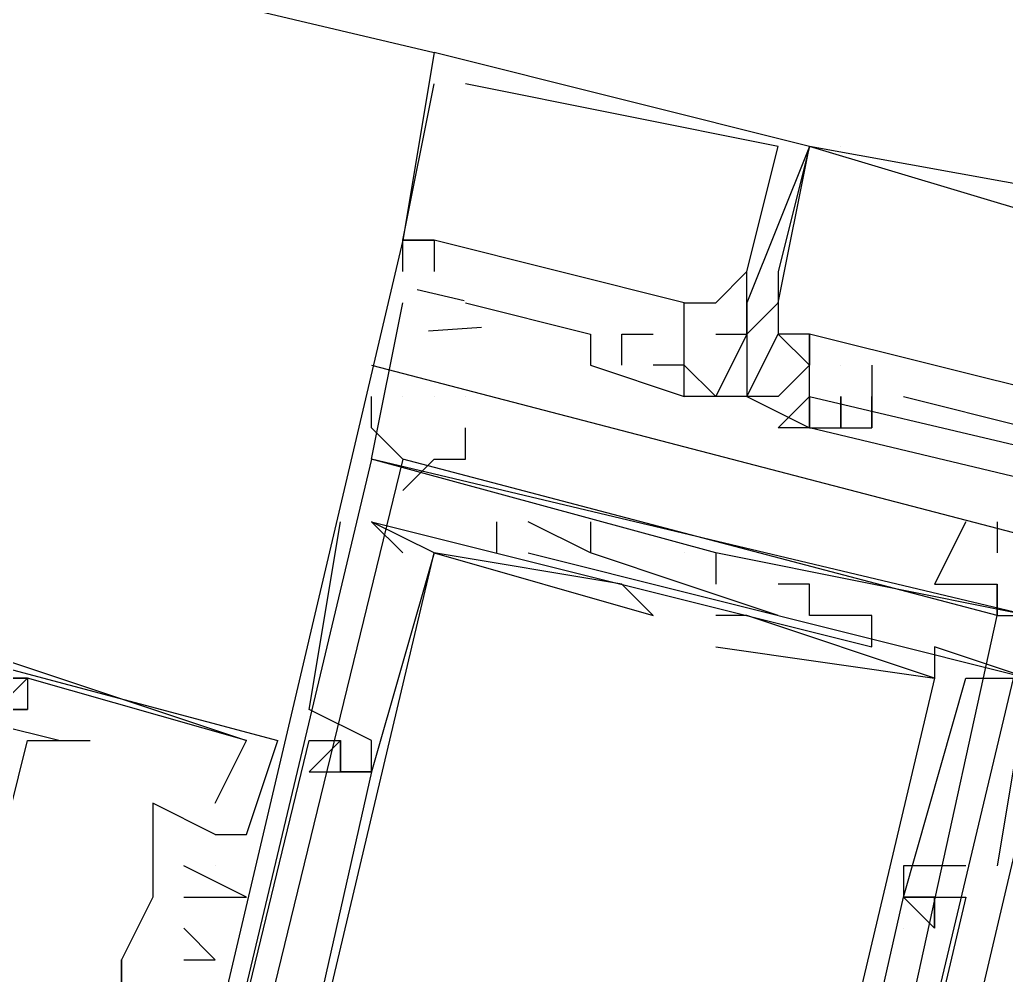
# Model space of a CAD drawing. Header units: feet. Extents: x -84 to 198, y -22 to 181.
# Drawn here: x 108.85 to 109.2706, y 60.4378 to 60.8451 of the extents above; entities that cross this region are included whole.
import ezdxf

# ---------------------------------------------------------------- set-up
doc = ezdxf.new("R2010")
doc.units = ezdxf.units.FT
doc.layers.add('A-LINEA', color=7, linetype='CONTINUOUS')

msp = doc.modelspace()

# ---------------------------------------------------------------- linework, layer by layer
at = {"layer": 'A-LINEA'}
for p, q in [((100.7333, 62.7911), (109.0267, 60.8311)), ((100.7333, 62.7911), (109.0267, 60.8311)), ((109.0267, 60.8311), (109.0267, 60.8311)), ((109.0267, 60.8311), (109.0267, 60.8311)), ((109.0267, 60.8311), (109.0267, 60.8311)), ((109.0267, 60.8178), (109.0267, 60.8178)), ((109.0267, 60.8178), (109.0267, 60.8178)), ((109.0267, 60.8178), (109.0267, 60.8178)), ((109.04, 60.8178), (109.04, 60.8178)), ((109.04, 60.8178), (109.04, 60.8178)), ((109.04, 60.8178), (109.04, 60.8178)), ((109.1733, 60.7911), (109.1733, 60.7911)), ((109.1733, 60.7911), (109.1733, 60.7911)), ((109.1733, 60.7911), (109.1733, 60.7911)), ((109.1733, 60.7911), (109.1733, 60.7911)), ((109.1733, 60.7911), (109.1733, 60.7911)), ((109.1867, 60.7911), (109.1867, 60.7911)), ((109.1867, 60.7911), (109.1867, 60.7911)), ((109.1867, 60.7911), (109.1867, 60.7911)), ((109.1867, 60.7911), (109.1867, 60.7911)), ((109.1867, 60.7911), (109.1867, 60.7911)), ((109.1867, 60.7911), (109.1867, 60.7911)), ((109.1867, 60.7911), (109.1867, 60.7911)), ((109.1867, 60.7911), (109.1867, 60.7911)), ((109.1867, 60.7911), (109.1867, 60.7911)), ((109.1867, 60.7911), (109.1867, 60.7911)), ((109.1867, 60.7911), (109.1867, 60.7911)), ((109.1867, 60.7911), (109.1867, 60.7911)), ((109.1867, 60.7911), (109.1867, 60.7911)), ((109.1867, 60.7911), (109.1867, 60.7911)), ((109.1867, 60.7911), (109.1867, 60.7911)), ((109.2, 60.7911), (109.2, 60.7911)), ((109.2, 60.7911), (109.2, 60.7911)), ((109.0133, 60.7511), (109.0133, 60.7511)), ((109.0133, 60.7511), (109.0133, 60.7511)), ((109.0133, 60.7511), (109.0133, 60.7511)), ((109.0133, 60.7511), (109.0133, 60.7511)), ((109.0133, 60.7511), (109.0133, 60.7511)), ((109.0133, 60.7511), (109.0133, 60.7511)), ((109.0133, 60.7511), (109.0133, 60.7511)), ((109.0133, 60.7511), (109.0133, 60.7511)), ((109.0133, 60.7511), (109.0133, 60.7511)), ((109.0267, 60.7511), (109.0267, 60.7511)), ((109.0267, 60.7511), (109.0267, 60.7511)), ((109.0267, 60.7511), (109.0267, 60.7511)), ((109.0267, 60.7511), (109.0267, 60.7511)), ((109.0267, 60.7511), (109.0267, 60.7511)), ((109.0267, 60.7511), (109.0267, 60.7511)), ((109.0133, 60.7378), (109.0133, 60.7378)), ((109.0133, 60.7378), (109.0133, 60.7378)), ((109.0133, 60.7378), (109.0133, 60.7378)), ((109.0267, 60.7378), (109.0267, 60.7378)), ((109.0267, 60.7378), (109.0267, 60.7378)), ((109.0267, 60.7378), (109.0267, 60.7378)), ((109.16, 60.7378), (109.16, 60.7378)), ((109.16, 60.7378), (109.16, 60.7378)), ((109.16, 60.7378), (109.16, 60.7378)), ((109.16, 60.7378), (109.16, 60.7378)), ((109.16, 60.7378), (109.16, 60.7378)), ((109.16, 60.7378), (109.16, 60.7378)), ((109.1733, 60.7378), (109.1733, 60.7378)), ((109.1733, 60.7378), (109.1733, 60.7378)), ((109.1733, 60.7378), (109.1733, 60.7378)), ((109.1733, 60.7378), (109.1733, 60.7378)), ((109.1733, 60.7378), (109.1733, 60.7378)), ((109.1733, 60.7378), (109.1733, 60.7378)), ((109.0194, 60.7301), (109.0394, 60.7254)), ((109.0194, 60.7301), (109.0394, 60.7254)), ((109.0194, 60.7301), (109.0394, 60.7254)), ((109.0133, 60.7244), (109.0133, 60.7244)), ((109.0133, 60.7244), (109.0133, 60.7244)), ((109.0133, 60.7244), (109.0133, 60.7244)), ((109.04, 60.7244), (109.0933, 60.7111)), ((109.04, 60.7244), (109.04, 60.7244)), ((109.04, 60.7244), (109.0933, 60.7111)), ((109.04, 60.7244), (109.04, 60.7244)), ((109.04, 60.7244), (109.0933, 60.7111)), ((109.04, 60.7244), (109.04, 60.7244)), ((109.1333, 60.7244), (109.1333, 60.7244)), ((109.1333, 60.7244), (109.1333, 60.7244)), ((109.1333, 60.7244), (109.1333, 60.7244)), ((109.1333, 60.7244), (109.1333, 60.7244)), ((109.1333, 60.7244), (109.1333, 60.7244)), ((109.1333, 60.7244), (109.1333, 60.7244)), ((109.1467, 60.7244), (109.1467, 60.7244)), ((109.1467, 60.7244), (109.1467, 60.7244)), ((109.1467, 60.7244), (109.1467, 60.7244)), ((109.16, 60.7244), (109.16, 60.7244)), ((109.16, 60.7244), (109.16, 60.7244)), ((109.16, 60.7244), (109.16, 60.7244)), ((109.16, 60.7244), (109.16, 60.7244)), ((109.16, 60.7244), (109.16, 60.7244)), ((109.16, 60.7244), (109.16, 60.7244)), ((109.16, 60.7244), (109.16, 60.7244)), ((109.16, 60.7244), (109.16, 60.7244)), ((109.16, 60.7244), (109.16, 60.7244)), ((109.16, 60.7244), (109.16, 60.7244)), ((109.16, 60.7244), (109.16, 60.7244)), ((109.16, 60.7244), (109.16, 60.7244)), ((109.16, 60.7244), (109.16, 60.7244)), ((109.16, 60.7244), (109.16, 60.7244)), ((109.16, 60.7244), (109.16, 60.7244)), ((109.16, 60.7244), (109.16, 60.7244)), ((109.16, 60.7244), (109.16, 60.7244)), ((109.16, 60.7244), (109.16, 60.7244)), ((109.16, 60.7244), (109.16, 60.7244)), ((109.16, 60.7244), (109.16, 60.7244)), ((109.16, 60.7244), (109.16, 60.7244)), ((109.16, 60.7244), (109.16, 60.7244)), ((109.16, 60.7244), (109.16, 60.7244)), ((109.16, 60.7244), (109.16, 60.7244)), ((109.1733, 60.7244), (109.1733, 60.7244)), ((109.1733, 60.7244), (109.1733, 60.7244)), ((109.1733, 60.7244), (109.1733, 60.7244)), ((109.1733, 60.7244), (109.1733, 60.7244)), ((109.1733, 60.7244), (109.1733, 60.7244)), ((109.1733, 60.7244), (109.1733, 60.7244)), ((109.1733, 60.7244), (109.1733, 60.7244)), ((109.1733, 60.7244), (109.1733, 60.7244)), ((109.1733, 60.7244), (109.1733, 60.7244)), ((109.1733, 60.7244), (109.1733, 60.7244)), ((109.1733, 60.7244), (109.1733, 60.7244)), ((109.1733, 60.7244), (109.1733, 60.7244)), ((109.1733, 60.7244), (109.1733, 60.7244)), ((109.1733, 60.7244), (109.1733, 60.7244)), ((109.1733, 60.7244), (109.1733, 60.7244)), ((109.0242, 60.7124), (109.0468, 60.714)), ((109.0242, 60.7124), (109.0468, 60.714)), ((109.0242, 60.7124), (109.0468, 60.714)), ((109.0933, 60.7111), (109.0933, 60.7111)), ((109.0933, 60.7111), (109.0933, 60.7111)), ((109.0933, 60.7111), (109.0933, 60.7111)), ((109.1067, 60.7111), (109.1067, 60.7111)), ((109.1067, 60.7111), (109.1067, 60.7111)), ((109.1067, 60.7111), (109.1067, 60.7111)), ((109.12, 60.7111), (109.12, 60.7111)), ((109.12, 60.7111), (109.12, 60.7111)), ((109.12, 60.7111), (109.12, 60.7111)), ((109.1333, 60.7111), (109.1333, 60.7111)), ((109.1333, 60.7111), (109.1333, 60.7111)), ((109.1333, 60.7111), (109.1333, 60.7111)), ((109.1333, 60.7111), (109.1333, 60.7111)), ((109.1333, 60.7111), (109.1333, 60.7111)), ((109.1333, 60.7111), (109.1333, 60.7111)), ((109.1333, 60.7111), (109.1333, 60.7111)), ((109.1333, 60.7111), (109.1333, 60.7111)), ((109.1333, 60.7111), (109.1333, 60.7111)), ((109.1467, 60.7111), (109.1467, 60.7111)), ((109.1467, 60.7111), (109.1467, 60.7111)), ((109.1467, 60.7111), (109.1467, 60.7111)), ((109.16, 60.7111), (109.16, 60.7111)), ((109.16, 60.7111), (109.16, 60.7111)), ((109.16, 60.7111), (109.16, 60.7111)), ((109.16, 60.7111), (109.16, 60.7111)), ((109.16, 60.7111), (109.16, 60.7111)), ((109.16, 60.7111), (109.16, 60.7111)), ((109.16, 60.7111), (109.16, 60.7111)), ((109.16, 60.7111), (109.16, 60.7111)), ((109.16, 60.7111), (109.16, 60.7111)), ((109.16, 60.7111), (109.16, 60.7111)), ((109.16, 60.7111), (109.16, 60.7111)), ((109.16, 60.7111), (109.16, 60.7111)), ((109.16, 60.7111), (109.16, 60.7111)), ((109.16, 60.7111), (109.16, 60.7111)), ((109.16, 60.7111), (109.16, 60.7111)), ((109.16, 60.7111), (109.16, 60.7111)), ((109.16, 60.7111), (109.16, 60.7111)), ((109.16, 60.7111), (109.16, 60.7111)), ((109.16, 60.7111), (109.16, 60.7111)), ((109.16, 60.7111), (109.16, 60.7111)), ((109.16, 60.7111), (109.16, 60.7111)), ((109.1733, 60.7111), (109.1733, 60.7111)), ((109.1733, 60.7111), (109.1733, 60.7111)), ((109.1733, 60.7111), (109.1733, 60.7111)), ((109.1733, 60.7111), (109.1733, 60.7111)), ((109.1733, 60.7111), (109.1733, 60.7111)), ((109.1733, 60.7111), (109.1733, 60.7111)), ((109.1733, 60.7111), (109.1733, 60.7111)), ((109.1733, 60.7111), (109.1733, 60.7111)), ((109.1733, 60.7111), (109.1733, 60.7111)), ((109.1733, 60.7111), (109.1733, 60.7111)), ((109.1733, 60.7111), (109.1733, 60.7111)), ((109.1733, 60.7111), (109.1733, 60.7111)), ((109.1867, 60.7111), (109.1867, 60.7111)), ((109.1867, 60.7111), (109.1867, 60.7111)), ((109.1867, 60.7111), (109.1867, 60.7111)), ((109.1867, 60.7111), (109.1867, 60.7111)), ((109.1867, 60.7111), (109.1867, 60.7111)), ((109.1867, 60.7111), (109.1867, 60.7111)), ((109.1867, 60.7111), (109.1867, 60.7111)), ((109.1867, 60.7111), (109.1867, 60.7111)), ((109.1867, 60.7111), (109.1867, 60.7111)), ((109, 60.6978), (109.3067, 60.6178)), ((109.0933, 60.6978), (109.0933, 60.6978)), ((109.0933, 60.6978), (109.0933, 60.6978)), ((109.0933, 60.6978), (109.0933, 60.6978)), ((109.1067, 60.6978), (109.1067, 60.6978)), ((109.1067, 60.6978), (109.1067, 60.6978)), ((109.1067, 60.6978), (109.1067, 60.6978)), ((109.12, 60.6978), (109.12, 60.6978)), ((109.12, 60.6978), (109.12, 60.6978)), ((109.12, 60.6978), (109.12, 60.6978)), ((109.1333, 60.6978), (109.1333, 60.6978)), ((109.1333, 60.6978), (109.1333, 60.6978)), ((109.1333, 60.6978), (109.1333, 60.6978)), ((109.1333, 60.6978), (109.1333, 60.6978)), ((109.1333, 60.6978), (109.1333, 60.6978)), ((109.1333, 60.6978), (109.1333, 60.6978)), ((109.1333, 60.6978), (109.1333, 60.6978)), ((109.1333, 60.6978), (109.1333, 60.6978)), ((109.1333, 60.6978), (109.1333, 60.6978)), ((109.16, 60.6978), (109.16, 60.6978)), ((109.16, 60.6978), (109.16, 60.6978)), ((109.16, 60.6978), (109.16, 60.6978)), ((109.16, 60.6978), (109.16, 60.6978)), ((109.16, 60.6978), (109.16, 60.6978)), ((109.16, 60.6978), (109.16, 60.6978)), ((109.16, 60.6978), (109.16, 60.6978)), ((109.16, 60.6978), (109.16, 60.6978)), ((109.16, 60.6978), (109.16, 60.6978)), ((109.1867, 60.6978), (109.1867, 60.6978)), ((109.1867, 60.6978), (109.1867, 60.6978)), ((109.1867, 60.6978), (109.1867, 60.6978)), ((109.1867, 60.6978), (109.1867, 60.6978)), ((109.1867, 60.6978), (109.1867, 60.6978)), ((109.1867, 60.6978), (109.1867, 60.6978)), ((109.1867, 60.6978), (109.1867, 60.6978)), ((109.1867, 60.6978), (109.1867, 60.6978)), ((109.1867, 60.6978), (109.1867, 60.6978)), ((109.1867, 60.6978), (109.1867, 60.6978)), ((109.1867, 60.6978), (109.1867, 60.6978)), ((109.1867, 60.6978), (109.1867, 60.6978)), ((109.1867, 60.6978), (109.1867, 60.6978)), ((109.1867, 60.6978), (109.1867, 60.6978)), ((109.1867, 60.6978), (109.1867, 60.6978)), ((109.2, 60.6978), (109.2, 60.6978)), ((109.2, 60.6978), (109.2, 60.6978)), ((109.2, 60.6978), (109.2, 60.6978)), ((109.2, 60.6978), (109.2, 60.6978)), ((109.2, 60.6978), (109.2, 60.6978)), ((109.2, 60.6978), (109.2, 60.6978)), ((109.2133, 60.6978), (109.2133, 60.6978)), ((109.2133, 60.6978), (109.2133, 60.6978)), ((109.2133, 60.6978), (109.2133, 60.6978)), ((109.1333, 60.6844), (109.1333, 60.6844)), ((109.1333, 60.6844), (109.1333, 60.6844)), ((109.1333, 60.6844), (109.1333, 60.6844)), ((109.1333, 60.6844), (109.1333, 60.6844)), ((109.1333, 60.6844), (109.1333, 60.6844)), ((109.1333, 60.6844), (109.1333, 60.6844)), ((109.1467, 60.6844), (109.1467, 60.6844)), ((109.1467, 60.6844), (109.1467, 60.6844)), ((109.1467, 60.6844), (109.1467, 60.6844)), ((109.16, 60.6844), (109.16, 60.6844)), ((109.16, 60.6844), (109.16, 60.6844)), ((109.16, 60.6844), (109.16, 60.6844)), ((109.16, 60.6844), (109.16, 60.6844)), ((109.16, 60.6844), (109.16, 60.6844)), ((109.16, 60.6844), (109.16, 60.6844)), ((109.16, 60.6844), (109.16, 60.6844)), ((109.16, 60.6844), (109.16, 60.6844)), ((109.16, 60.6844), (109.16, 60.6844)), ((109.16, 60.6844), (109.16, 60.6844)), ((109.16, 60.6844), (109.16, 60.6844)), ((109.16, 60.6844), (109.16, 60.6844)), ((109.16, 60.6844), (109.16, 60.6844)), ((109.16, 60.6844), (109.16, 60.6844)), ((109.16, 60.6844), (109.16, 60.6844)), ((109.1733, 60.6844), (109.1733, 60.6844)), ((109.1733, 60.6844), (109.1733, 60.6844)), ((109.1733, 60.6844), (109.1733, 60.6844)), ((109.1733, 60.6844), (109.1733, 60.6844)), ((109.1733, 60.6844), (109.1733, 60.6844)), ((109.1733, 60.6844), (109.1733, 60.6844)), ((109.1867, 60.6844), (109.1867, 60.6844)), ((109.1867, 60.6844), (109.1867, 60.6844)), ((109.1867, 60.6844), (109.1867, 60.6844)), ((109.1867, 60.6844), (109.1867, 60.6844)), ((109.1867, 60.6844), (109.1867, 60.6844)), ((109.1867, 60.6844), (109.1867, 60.6844)), ((109.1867, 60.6844), (109.1867, 60.6844)), ((109.1867, 60.6844), (109.1867, 60.6844)), ((109.1867, 60.6844), (109.1867, 60.6844)), ((109.2, 60.6844), (109.2, 60.6844)), ((109.2, 60.6844), (109.2, 60.6844)), ((109.2, 60.6844), (109.2, 60.6844)), ((109.2, 60.6844), (109.2, 60.6844)), ((109.2, 60.6844), (109.2, 60.6844)), ((109.2, 60.6844), (109.2, 60.6844)), ((109.2, 60.6844), (109.2, 60.6844)), ((109.2, 60.6844), (109.2, 60.6844)), ((109.2, 60.6844), (109.2, 60.6844)), ((109.2133, 60.6844), (109.2133, 60.6711)), ((109.2133, 60.6844), (109.2133, 60.6844)), ((109.2133, 60.6844), (109.2133, 60.6844)), ((109.2133, 60.6844), (109.2133, 60.6844)), ((109.2133, 60.6844), (109.2133, 60.6711)), ((109.2133, 60.6844), (109.2133, 60.6844)), ((109.2133, 60.6844), (109.2133, 60.6844)), ((109.2133, 60.6844), (109.2133, 60.6844)), ((109.2133, 60.6844), (109.2133, 60.6711)), ((109.2133, 60.6844), (109.2133, 60.6844)), ((109.2133, 60.6844), (109.2133, 60.6844)), ((109.2133, 60.6844), (109.2133, 60.6844)), ((109.2267, 60.6844), (109.28, 60.6711)), ((109.2267, 60.6844), (109.2267, 60.6844)), ((109.2267, 60.6844), (109.28, 60.6711)), ((109.2267, 60.6844), (109.2267, 60.6844)), ((109.2267, 60.6844), (109.28, 60.6711)), ((109.2267, 60.6844), (109.2267, 60.6844)), ((109.1867, 60.6711), (109.1867, 60.6711)), ((109.1867, 60.6711), (109.1867, 60.6711)), ((109.1867, 60.6711), (109.1867, 60.6711)), ((109.1867, 60.6711), (109.1867, 60.6711)), ((109.1867, 60.6711), (109.1867, 60.6711)), ((109.1867, 60.6711), (109.1867, 60.6711)), ((109.1867, 60.6711), (109.1867, 60.6711)), ((109.1867, 60.6711), (109.1867, 60.6711)), ((109.1867, 60.6711), (109.1867, 60.6711)), ((109.2, 60.6711), (109.2, 60.6711)), ((109.2, 60.6711), (109.2, 60.6711)), ((109.2, 60.6711), (109.2, 60.6711)), ((109.2133, 60.6711), (109.2133, 60.6711)), ((109.2133, 60.6711), (109.2133, 60.6711)), ((109.2133, 60.6711), (109.2133, 60.6711)), ((109.2133, 60.6711), (109.2133, 60.6711)), ((109.2133, 60.6711), (109.2133, 60.6711)), ((109.2133, 60.6711), (109.2133, 60.6711)), ((109, 60.6578), (109, 60.6578)), ((109, 60.6578), (109, 60.6578)), ((109, 60.6578), (109, 60.6578)), ((108.56, 60.6444), (108.96, 60.5378)), ((108.9867, 60.6311), (108.9867, 60.6311)), ((108.9867, 60.6311), (108.9867, 60.6311)), ((108.9867, 60.6311), (108.9867, 60.6311)), ((109, 60.6311), (109.0133, 60.6178)), ((109, 60.6311), (109, 60.6311)), ((109, 60.6311), (109, 60.6311)), ((109, 60.6311), (109.0133, 60.6178)), ((109, 60.6311), (109, 60.6311)), ((109, 60.6311), (109, 60.6311)), ((109, 60.6311), (109.0133, 60.6178)), ((109, 60.6311), (109, 60.6311)), ((109, 60.6311), (109, 60.6311)), ((109.0533, 60.6311), (109.0533, 60.6178)), ((109.0533, 60.6311), (109.0533, 60.6311)), ((109.0533, 60.6311), (109.0533, 60.6178)), ((109.0533, 60.6311), (109.0533, 60.6311)), ((109.0533, 60.6311), (109.0533, 60.6178)), ((109.0533, 60.6311), (109.0533, 60.6311)), ((109.0667, 60.6311), (109.0667, 60.6311)), ((109.0667, 60.6311), (109.0667, 60.6311)), ((109.0667, 60.6311), (109.0667, 60.6311)), ((109.0933, 60.6311), (109.0933, 60.6311)), ((109.0933, 60.6311), (109.0933, 60.6311)), ((109.0933, 60.6311), (109.0933, 60.6311)), ((109.2667, 60.6311), (109.2667, 60.6178)), ((109.2667, 60.6311), (109.2667, 60.6311)), ((109.0133, 60.6178), (109.0133, 60.6178)), ((109.0133, 60.6178), (109.0133, 60.6178)), ((109.0133, 60.6178), (109.0133, 60.6178)), ((109.0267, 60.6178), (109.0267, 60.6178)), ((109.0267, 60.6178), (109.0267, 60.6178)), ((109.0267, 60.6178), (109.0267, 60.6178)), ((109.0267, 60.6178), (109.0267, 60.6178)), ((109.0267, 60.6178), (109.0267, 60.6178)), ((109.0267, 60.6178), (109.0267, 60.6178)), ((109.0267, 60.6178), (109.0267, 60.6178)), ((109.0267, 60.6178), (109.0267, 60.6178)), ((109.0267, 60.6178), (109.0267, 60.6178)), ((109.0533, 60.6178), (109.0533, 60.6178)), ((109.0533, 60.6178), (109.0533, 60.6178)), ((109.0533, 60.6178), (109.0533, 60.6178)), ((109.0667, 60.6178), (109.0667, 60.6178)), ((109.0667, 60.6178), (109.0667, 60.6178)), ((109.0667, 60.6178), (109.0667, 60.6178)), ((109.1333, 60.6044), (109.0933, 60.6178)), ((109.0933, 60.6178), (109.0933, 60.6178)), ((109.0933, 60.6178), (109.0933, 60.6178)), ((109.1333, 60.6044), (109.0933, 60.6178)), ((109.0933, 60.6178), (109.0933, 60.6178)), ((109.0933, 60.6178), (109.0933, 60.6178)), ((109.1333, 60.6044), (109.0933, 60.6178)), ((109.0933, 60.6178), (109.0933, 60.6178)), ((109.0933, 60.6178), (109.0933, 60.6178)), ((109.1333, 60.6178), (109.1333, 60.6178)), ((109.1333, 60.6178), (109.1333, 60.6178)), ((109.1333, 60.6178), (109.1333, 60.6178)), ((109.1333, 60.6178), (109.1333, 60.6178)), ((109.1333, 60.6178), (109.1333, 60.6178)), ((109.1333, 60.6178), (109.1333, 60.6178)), ((109.1467, 60.6178), (109.1467, 60.6178)), ((109.1467, 60.6178), (109.1467, 60.6178)), ((109.1467, 60.6178), (109.1467, 60.6178)), ((109.1467, 60.6178), (109.1467, 60.6178)), ((109.1467, 60.6178), (109.1467, 60.6178)), ((109.1467, 60.6178), (109.1467, 60.6178)), ((109.1067, 60.6044), (109.1067, 60.6044)), ((109.1067, 60.6044), (109.1067, 60.6044)), ((109.1067, 60.6044), (109.1067, 60.6044)), ((109.1733, 60.5911), (109.1333, 60.6044)), ((109.1333, 60.6044), (109.1333, 60.6044)), ((109.1733, 60.5911), (109.1333, 60.6044)), ((109.1333, 60.6044), (109.1333, 60.6044)), ((109.1733, 60.5911), (109.1333, 60.6044)), ((109.1333, 60.6044), (109.1333, 60.6044)), ((109.1333, 60.6044), (109.1333, 60.6044)), ((109.1333, 60.6044), (109.1333, 60.6044)), ((109.1333, 60.6044), (109.1333, 60.6044)), ((109.1467, 60.6044), (109.1467, 60.6044)), ((109.1467, 60.6044), (109.1467, 60.6044)), ((109.1467, 60.6044), (109.1467, 60.6044)), ((109.1733, 60.6044), (109.1733, 60.6044)), ((109.1733, 60.6044), (109.1733, 60.6044)), ((109.1733, 60.6044), (109.1733, 60.6044)), ((109.1867, 60.6044), (109.1867, 60.6044)), ((109.1867, 60.6044), (109.1867, 60.6044)), ((109.1867, 60.6044), (109.1867, 60.6044)), ((109.2133, 60.6044), (109.2133, 60.6044)), ((109.2133, 60.6044), (109.2133, 60.6044)), ((109.2133, 60.6044), (109.2133, 60.6044)), ((109.2133, 60.6044), (109.2133, 60.6044)), ((109.2133, 60.6044), (109.2133, 60.6044)), ((109.2133, 60.6044), (109.2133, 60.6044)), ((109.12, 60.5911), (109.12, 60.5911)), ((109.12, 60.5911), (109.12, 60.5911)), ((109.12, 60.5911), (109.12, 60.5911)), ((109.1467, 60.5911), (109.1467, 60.5911)), ((109.1467, 60.5911), (109.1467, 60.5911)), ((109.1467, 60.5911), (109.1467, 60.5911)), ((109.1467, 60.5911), (109.1467, 60.5911)), ((109.1467, 60.5911), (109.1467, 60.5911)), ((109.1467, 60.5911), (109.1467, 60.5911)), ((109.16, 60.5911), (109.16, 60.5911)), ((109.16, 60.5911), (109.16, 60.5911)), ((109.16, 60.5911), (109.16, 60.5911)), ((109.16, 60.5911), (109.16, 60.5911)), ((109.16, 60.5911), (109.16, 60.5911)), ((109.16, 60.5911), (109.16, 60.5911)), ((109.1733, 60.5911), (109.1733, 60.5911)), ((109.1733, 60.5911), (109.1733, 60.5911)), ((109.1733, 60.5911), (109.1733, 60.5911)), ((109.1867, 60.5911), (109.1867, 60.5911)), ((109.1867, 60.5911), (109.1867, 60.5911)), ((109.1867, 60.5911), (109.1867, 60.5911)), ((109.2133, 60.5911), (109.2133, 60.5911)), ((109.2133, 60.5911), (109.2133, 60.5911)), ((109.2133, 60.5911), (109.2133, 60.5911)), ((109.2133, 60.5911), (109.2133, 60.5911)), ((109.2133, 60.5911), (109.2133, 60.5911)), ((109.2133, 60.5911), (109.2133, 60.5911)), ((109.1467, 60.5778), (109.1467, 60.5778)), ((109.1467, 60.5778), (109.1467, 60.5778)), ((109.1467, 60.5778), (109.1467, 60.5778)), ((109.1467, 60.5778), (109.1467, 60.5778)), ((109.1467, 60.5778), (109.1467, 60.5778)), ((109.1467, 60.5778), (109.1467, 60.5778)), ((109.2133, 60.5778), (109.2133, 60.5778)), ((109.2133, 60.5778), (109.2133, 60.5778)), ((109.2133, 60.5778), (109.2133, 60.5778)), ((109.24, 60.5778), (109.24, 60.5778)), ((109.24, 60.5778), (109.24, 60.5778)), ((109.24, 60.5778), (109.24, 60.5778)), ((109.24, 60.5778), (109.24, 60.5778)), ((109.24, 60.5778), (109.24, 60.5778)), ((109.24, 60.5778), (109.24, 60.5778)), ((108.8533, 60.5644), (108.8533, 60.5644)), ((108.8533, 60.5644), (108.8533, 60.5644)), ((108.8533, 60.5644), (108.8533, 60.5644)), ((108.8533, 60.5644), (108.8533, 60.5644)), ((108.8533, 60.5644), (108.8533, 60.5644)), ((108.8533, 60.5644), (108.8533, 60.5644)), ((109.24, 60.5644), (109.24, 60.5644)), ((109.24, 60.5644), (109.24, 60.5644)), ((109.24, 60.5644), (109.24, 60.5644)), ((109.24, 60.5644), (109.24, 60.5644)), ((109.24, 60.5644), (109.24, 60.5644)), ((109.24, 60.5644), (109.24, 60.5644)), ((109.24, 60.5644), (109.24, 60.5644)), ((109.24, 60.5644), (109.24, 60.5644)), ((109.24, 60.5644), (109.24, 60.5644)), ((109.24, 60.5644), (109.24, 60.5644)), ((109.24, 60.5644), (109.24, 60.5644)), ((109.24, 60.5644), (109.24, 60.5644)), ((109.2533, 60.5644), (109.2533, 60.5644)), ((109.2533, 60.5644), (109.2533, 60.5644)), ((109.2533, 60.5644), (109.2533, 60.5644)), ((109.2533, 60.5644), (109.2533, 60.5644)), ((109.2533, 60.5644), (109.2533, 60.5644)), ((109.2533, 60.5644), (109.2533, 60.5644)), ((108.84, 60.5511), (108.8533, 60.5511)), ((108.8533, 60.5511), (108.8533, 60.5511)), ((108.8533, 60.5511), (108.8533, 60.5511)), ((108.8533, 60.5511), (108.8533, 60.5511)), ((108.9733, 60.5511), (108.9733, 60.5511)), ((108.9733, 60.5511), (108.9733, 60.5511)), ((108.9733, 60.5511), (108.9733, 60.5511)), ((108.8533, 60.5378), (108.8533, 60.5378)), ((108.8667, 60.5378), (108.8667, 60.5378)), ((108.88, 60.5378), (108.88, 60.5378)), ((108.9467, 60.5378), (108.9467, 60.5378)), ((108.9467, 60.5378), (108.9467, 60.5378)), ((108.9467, 60.5378), (108.9467, 60.5378)), ((108.9467, 60.5378), (108.9467, 60.5378)), ((108.9467, 60.5378), (108.9467, 60.5378)), ((108.9467, 60.5378), (108.9467, 60.5378)), ((108.96, 60.5378), (108.96, 60.5378)), ((108.96, 60.5378), (108.96, 60.5378)), ((108.96, 60.5378), (108.96, 60.5378)), ((108.9733, 60.5378), (108.9733, 60.5378)), ((108.9733, 60.5378), (108.9733, 60.5378)), ((108.9733, 60.5378), (108.9733, 60.5378)), ((108.9867, 60.5378), (108.9867, 60.5378)), ((108.9867, 60.5378), (108.9867, 60.5378)), ((108.9867, 60.5378), (108.9867, 60.5378)), ((108.9867, 60.5378), (108.9867, 60.5378)), ((108.9867, 60.5378), (108.9867, 60.5378)), ((108.9867, 60.5378), (108.9867, 60.5378)), ((109, 60.5378), (109, 60.5378)), ((109, 60.5378), (109, 60.5378)), ((109, 60.5378), (109, 60.5378)), ((108.9733, 60.5244), (108.9733, 60.5244)), ((108.9733, 60.5244), (108.9733, 60.5244)), ((108.9733, 60.5244), (108.9733, 60.5244)), ((108.9867, 60.5244), (108.9867, 60.5244)), ((108.9867, 60.5244), (108.9867, 60.5244)), ((108.9867, 60.5244), (108.9867, 60.5244)), ((108.9867, 60.5244), (108.9867, 60.5244)), ((108.9867, 60.5244), (108.9867, 60.5244)), ((108.9867, 60.5244), (108.9867, 60.5244)), ((109, 60.5244), (109, 60.5244)), ((109, 60.5244), (109, 60.5244)), ((109, 60.5244), (109, 60.5244)), ((109, 60.5244), (109, 60.5244)), ((109, 60.5244), (109, 60.5244)), ((109, 60.5244), (109, 60.5244)), ((109, 60.5244), (109, 60.5244)), ((109, 60.5244), (109, 60.5244)), ((109, 60.5244), (109, 60.5244)), ((108.9067, 60.5111), (108.9067, 60.5111)), ((108.9067, 60.5111), (108.9067, 60.5111)), ((108.9067, 60.5111), (108.9067, 60.5111)), ((108.9333, 60.5111), (108.9333, 60.5111)), ((108.9333, 60.5111), (108.9333, 60.5111)), ((108.9333, 60.5111), (108.9333, 60.5111)), ((108.9067, 60.4978), (108.9067, 60.4978)), ((108.9067, 60.4978), (108.9067, 60.4978)), ((108.9067, 60.4978), (108.9067, 60.4978)), ((108.9333, 60.4978), (108.9333, 60.4978)), ((108.9333, 60.4978), (108.9333, 60.4978)), ((108.9333, 60.4978), (108.9333, 60.4978)), ((108.9333, 60.4978), (108.9333, 60.4978)), ((108.9333, 60.4978), (108.9333, 60.4978)), ((108.9333, 60.4978), (108.9333, 60.4978)), ((108.9467, 60.4978), (108.9467, 60.4978)), ((108.9467, 60.4978), (108.9467, 60.4978)), ((108.9467, 60.4978), (108.9467, 60.4978)), ((108.92, 60.4844), (108.92, 60.4844)), ((108.92, 60.4844), (108.92, 60.4844)), ((108.92, 60.4844), (108.92, 60.4844)), ((108.9333, 60.4844), (108.9333, 60.4844)), ((108.9333, 60.4844), (108.9333, 60.4844)), ((108.9333, 60.4844), (108.9333, 60.4844)), ((109.2267, 60.4844), (109.2267, 60.4844)), ((109.2267, 60.4844), (109.2267, 60.4844)), ((109.2267, 60.4844), (109.2267, 60.4844)), ((109.2533, 60.4844), (109.2533, 60.4844)), ((109.2533, 60.4844), (109.2533, 60.4844)), ((109.2533, 60.4844), (109.2533, 60.4844)), ((109.2667, 60.4844), (109.2667, 60.4844)), ((109.2667, 60.4844), (109.2667, 60.4844)), ((109.2667, 60.4844), (109.2667, 60.4844)), ((108.9067, 60.4711), (108.9067, 60.4711)), ((108.9067, 60.4711), (108.9067, 60.4711)), ((108.9067, 60.4711), (108.9067, 60.4711)), ((108.9067, 60.4711), (108.9067, 60.4711)), ((108.9067, 60.4711), (108.9067, 60.4711)), ((108.92, 60.4711), (108.92, 60.4711)), ((108.92, 60.4711), (108.92, 60.4711)), ((108.92, 60.4711), (108.92, 60.4711)), ((108.9333, 60.4711), (108.9333, 60.4711)), ((108.9333, 60.4711), (108.9333, 60.4711)), ((108.9333, 60.4711), (108.9333, 60.4711)), ((108.9467, 60.4711), (108.9467, 60.4711)), ((108.9467, 60.4711), (108.9467, 60.4711)), ((108.9467, 60.4711), (108.9467, 60.4711)), ((109.2267, 60.4711), (109.2267, 60.4711)), ((109.2267, 60.4711), (109.2267, 60.4711)), ((109.2267, 60.4711), (109.2267, 60.4711)), ((109.2267, 60.4711), (109.2267, 60.4711)), ((109.2267, 60.4711), (109.2267, 60.4711)), ((109.2267, 60.4711), (109.2267, 60.4711)), ((109.2267, 60.4711), (109.2267, 60.4711)), ((109.2267, 60.4711), (109.2267, 60.4711)), ((109.2267, 60.4711), (109.2267, 60.4711)), ((109.2267, 60.4711), (109.2267, 60.4711)), ((109.2267, 60.4711), (109.2267, 60.4711)), ((109.2267, 60.4711), (109.2267, 60.4711)), ((109.2267, 60.4711), (109.2267, 60.4711)), ((109.2267, 60.4711), (109.2267, 60.4711)), ((109.2267, 60.4711), (109.2267, 60.4711)), ((109.24, 60.4711), (109.24, 60.4711)), ((109.24, 60.4711), (109.24, 60.4711)), ((109.24, 60.4711), (109.24, 60.4711)), ((109.24, 60.4711), (109.24, 60.4711)), ((109.24, 60.4711), (109.24, 60.4711)), ((109.24, 60.4711), (109.24, 60.4711)), ((109.24, 60.4711), (109.24, 60.4711)), ((109.24, 60.4711), (109.24, 60.4711)), ((109.24, 60.4711), (109.24, 60.4711)), ((109.2533, 60.4711), (109.2533, 60.4711)), ((109.2533, 60.4711), (109.2533, 60.4711)), ((109.2533, 60.4711), (109.2533, 60.4711)), ((108.92, 60.4578), (108.92, 60.4578)), ((108.92, 60.4578), (108.92, 60.4578)), ((108.92, 60.4578), (108.92, 60.4578)), ((109.2267, 60.4578), (109.2267, 60.4578)), ((109.2267, 60.4578), (109.2267, 60.4578)), ((109.2267, 60.4578), (109.2267, 60.4578)), ((109.2267, 60.4578), (109.2267, 60.4578)), ((109.2267, 60.4578), (109.2267, 60.4578)), ((109.2267, 60.4578), (109.2267, 60.4578)), ((109.24, 60.4578), (109.24, 60.4578)), ((109.24, 60.4578), (109.24, 60.4578)), ((109.24, 60.4578), (109.24, 60.4578)), ((109.24, 60.4578), (109.24, 60.4578)), ((109.24, 60.4578), (109.24, 60.4578)), ((109.24, 60.4578), (109.24, 60.4578)), ((108.8933, 60.4444), (108.8933, 60.4444)), ((108.8933, 60.4311), (108.8933, 60.4444)), ((108.8933, 60.4444), (108.8933, 60.4444)), ((108.8933, 60.4444), (108.8933, 60.4444)), ((108.92, 60.4444), (108.92, 60.4444)), ((108.92, 60.4444), (108.92, 60.4444)), ((108.92, 60.4444), (108.92, 60.4444)), ((108.9333, 60.4444), (108.9333, 60.4444)), ((108.9333, 60.4444), (108.9333, 60.4444)), ((108.9333, 60.4444), (108.9333, 60.4444))]:
    msp.add_line(p, q, dxfattribs=at)
for points in [[(109.1733, 60.7244), (109.1867, 60.7911), (109.0267, 60.8311), (109.0267, 60.8311), (109.0133, 60.7511), (109.0267, 60.7511), (109.0133, 60.7511), (109.0267, 60.8178)], [(109.1733, 60.7244), (109.1867, 60.7911), (109.0267, 60.8311), (109.0267, 60.8311), (109.0133, 60.7511), (109.0267, 60.7511), (109.0133, 60.7511), (109.0267, 60.8178)], [(109.1733, 60.7244), (109.1867, 60.7911), (109.0267, 60.8311), (109.0267, 60.8311), (109.0133, 60.7511), (109.0267, 60.7511), (109.0133, 60.7511), (109.0267, 60.8178)], [(109.1467, 60.7244), (109.16, 60.7378), (109.16, 60.7378), (109.16, 60.7378), (109.16, 60.7378), (109.1733, 60.7911), (109.1733, 60.7911), (109.04, 60.8178), (109.04, 60.8178)], [(109.1467, 60.7244), (109.16, 60.7378), (109.16, 60.7378), (109.16, 60.7378), (109.16, 60.7378), (109.1733, 60.7911), (109.1733, 60.7911), (109.04, 60.8178), (109.04, 60.8178)], [(109.1467, 60.7244), (109.16, 60.7378), (109.16, 60.7378), (109.16, 60.7378), (109.16, 60.7378), (109.1733, 60.7911), (109.1733, 60.7911), (109.04, 60.8178), (109.04, 60.8178)], [(109.3333, 60.7644), (109.1867, 60.7911), (109.16, 60.7244)], [(109.3333, 60.7644), (109.1867, 60.7911), (109.16, 60.7244)], [(109.3333, 60.7644), (109.1867, 60.7911), (109.16, 60.7244)], [(109.3333, 60.7644), (109.1867, 60.7911), (109.16, 60.7244)], [(109.3333, 60.7644), (109.1867, 60.7911), (109.16, 60.7244)], [(109.3333, 60.7644), (109.1867, 60.7911), (109.16, 60.7244)], [(109.32, 60.7511), (109.32, 60.7511), (109.1867, 60.7911), (109.1867, 60.7911), (109.1733, 60.7378), (109.1733, 60.7378), (109.1733, 60.7378), (109.1733, 60.7378), (109.1733, 60.7111), (109.1733, 60.7111)], [(109.32, 60.7511), (109.32, 60.7511), (109.1867, 60.7911), (109.1867, 60.7911), (109.1733, 60.7378), (109.1733, 60.7378), (109.1733, 60.7378), (109.1733, 60.7378), (109.1733, 60.7111), (109.1733, 60.7111)], [(109.32, 60.7511), (109.32, 60.7511), (109.1867, 60.7911), (109.1867, 60.7911), (109.1733, 60.7378), (109.1733, 60.7378), (109.1733, 60.7378), (109.1733, 60.7378), (109.1733, 60.7111), (109.1733, 60.7111)], [(109.32, 60.7511), (109.32, 60.7511), (109.1867, 60.7911), (109.1867, 60.7911), (109.1733, 60.7378), (109.1733, 60.7378), (109.1733, 60.7378), (109.1733, 60.7378), (109.1733, 60.7111), (109.1733, 60.7111)], [(109.32, 60.7511), (109.32, 60.7511), (109.1867, 60.7911), (109.1867, 60.7911), (109.1733, 60.7378), (109.1733, 60.7378), (109.1733, 60.7378), (109.1733, 60.7378), (109.1733, 60.7111), (109.1733, 60.7111)], [(109.32, 60.7511), (109.32, 60.7511), (109.1867, 60.7911), (109.1867, 60.7911), (109.1733, 60.7378), (109.1733, 60.7378), (109.1733, 60.7378), (109.1733, 60.7378), (109.1733, 60.7111), (109.1733, 60.7111)], [(109.0133, 60.7378), (109.0133, 60.7511), (108.8533, 60.0711), (109, 60.0311), (109.0133, 60.0578), (109.08, 60.0444)], [(109.0133, 60.7378), (109.0133, 60.7511), (108.8533, 60.0711), (109, 60.0311), (109.0133, 60.0578), (109.08, 60.0444)], [(109.0133, 60.7378), (109.0133, 60.7511), (108.8533, 60.0711), (109, 60.0311), (109.0133, 60.0578), (109.08, 60.0444)], [(109.1333, 60.7111), (109.1333, 60.7244), (109.0267, 60.7511), (109.0267, 60.7378), (109.0267, 60.7378)], [(109.1333, 60.7111), (109.1333, 60.7244), (109.0267, 60.7511), (109.0267, 60.7378), (109.0267, 60.7378)], [(109.1333, 60.7111), (109.1333, 60.7244), (109.0267, 60.7511), (109.0267, 60.7378), (109.0267, 60.7378)], [(109.16, 60.7244), (109.16, 60.7244), (109.16, 60.7111), (109.16, 60.7378)], [(109.16, 60.7244), (109.16, 60.7244), (109.16, 60.7111), (109.16, 60.7378)], [(109.16, 60.7244), (109.16, 60.7244), (109.16, 60.7111), (109.16, 60.7378)], [(109.1467, 60.6178), (109, 60.6578), (109.0133, 60.7244)], [(109.1467, 60.6178), (109, 60.6578), (109.0133, 60.7244)], [(109.1467, 60.6178), (109, 60.6578), (109.0133, 60.7244)], [(109.16, 60.7111), (109.16, 60.6978), (109.16, 60.6844), (109.1333, 60.6844), (109.1333, 60.6978), (109.1333, 60.6978), (109.1333, 60.6978), (109.1333, 60.6978), (109.1333, 60.7111), (109.1333, 60.7111), (109.1333, 60.7244), (109.1467, 60.7244), (109.1467, 60.7244)], [(109.16, 60.7111), (109.16, 60.6978), (109.16, 60.6844), (109.1333, 60.6844), (109.1333, 60.6978), (109.1333, 60.6978), (109.1333, 60.6978), (109.1333, 60.6978), (109.1333, 60.7111), (109.1333, 60.7111), (109.1333, 60.7244), (109.1467, 60.7244), (109.1467, 60.7244)], [(109.16, 60.7111), (109.16, 60.6978), (109.16, 60.6844), (109.1333, 60.6844), (109.1333, 60.6978), (109.1333, 60.6978), (109.1333, 60.6978), (109.1333, 60.6978), (109.1333, 60.7111), (109.1333, 60.7111), (109.1333, 60.7244), (109.1467, 60.7244), (109.1467, 60.7244)], [(109.16, 60.7111), (109.1733, 60.7244), (109.1733, 60.7111)], [(109.16, 60.7111), (109.1733, 60.7244), (109.1733, 60.7111)], [(109.16, 60.7111), (109.1733, 60.7244), (109.1733, 60.7111)], [(109.16, 60.7111), (109.1733, 60.7244), (109.1733, 60.7111)], [(109.16, 60.7111), (109.1733, 60.7244), (109.1733, 60.7111)], [(109.16, 60.7111), (109.1733, 60.7244), (109.1733, 60.7111)], [(109.0933, 60.7111), (109.0933, 60.6978), (109.1333, 60.6844), (109.1333, 60.6978), (109.12, 60.6978)], [(109.0933, 60.7111), (109.0933, 60.6978), (109.1333, 60.6844), (109.1333, 60.6978), (109.12, 60.6978)], [(109.0933, 60.7111), (109.0933, 60.6978), (109.1333, 60.6844), (109.1333, 60.6978), (109.12, 60.6978)], [(109.1067, 60.6978), (109.1067, 60.7111), (109.12, 60.7111)], [(109.1067, 60.6978), (109.1067, 60.7111), (109.12, 60.7111)], [(109.1067, 60.6978), (109.1067, 60.7111), (109.12, 60.7111)], [(109.1467, 60.7111), (109.16, 60.7111), (109.1467, 60.6844), (109.1333, 60.6978), (109.1333, 60.7111)], [(109.1467, 60.7111), (109.16, 60.7111), (109.1467, 60.6844), (109.1333, 60.6978), (109.1333, 60.7111)], [(109.1467, 60.7111), (109.16, 60.7111), (109.1467, 60.6844), (109.1333, 60.6978), (109.1333, 60.7111)], [(109.1867, 60.6978), (109.1733, 60.6844), (109.16, 60.6844), (109.1733, 60.7111), (109.1867, 60.6978)], [(109.16, 60.7111), (109.16, 60.6978), (109.16, 60.6844), (109.1867, 60.6711), (109.1867, 60.6844), (109.1867, 60.6844), (109.1867, 60.6844), (109.1867, 60.6844), (109.1867, 60.6978), (109.1867, 60.6978), (109.1867, 60.7111), (109.1733, 60.7111)], [(109.1867, 60.6978), (109.1733, 60.6844), (109.16, 60.6844), (109.1733, 60.7111), (109.1867, 60.6978)], [(109.16, 60.7111), (109.16, 60.6978), (109.16, 60.6844), (109.1867, 60.6711), (109.1867, 60.6844), (109.1867, 60.6844), (109.1867, 60.6844), (109.1867, 60.6844), (109.1867, 60.6978), (109.1867, 60.6978), (109.1867, 60.7111), (109.1733, 60.7111)], [(109.1867, 60.6978), (109.1733, 60.6844), (109.16, 60.6844), (109.1733, 60.7111), (109.1867, 60.6978)], [(109.16, 60.7111), (109.16, 60.6978), (109.16, 60.6844), (109.1867, 60.6711), (109.1867, 60.6844), (109.1867, 60.6844), (109.1867, 60.6844), (109.1867, 60.6844), (109.1867, 60.6978), (109.1867, 60.6978), (109.1867, 60.7111), (109.1733, 60.7111)], [(109.1867, 60.6978), (109.1733, 60.6844), (109.16, 60.6844), (109.1733, 60.7111), (109.1867, 60.6978)], [(109.16, 60.7111), (109.16, 60.6978), (109.16, 60.6844), (109.1867, 60.6711), (109.1867, 60.6844), (109.1867, 60.6844), (109.1867, 60.6844), (109.1867, 60.6844), (109.1867, 60.6978), (109.1867, 60.6978), (109.1867, 60.7111), (109.1733, 60.7111)], [(109.1867, 60.6978), (109.1733, 60.6844), (109.16, 60.6844), (109.1733, 60.7111), (109.1867, 60.6978)], [(109.16, 60.7111), (109.16, 60.6978), (109.16, 60.6844), (109.1867, 60.6711), (109.1867, 60.6844), (109.1867, 60.6844), (109.1867, 60.6844), (109.1867, 60.6844), (109.1867, 60.6978), (109.1867, 60.6978), (109.1867, 60.7111), (109.1733, 60.7111)], [(109.1867, 60.6978), (109.1733, 60.6844), (109.16, 60.6844), (109.1733, 60.7111), (109.1867, 60.6978)], [(109.16, 60.7111), (109.16, 60.6978), (109.16, 60.6844), (109.1867, 60.6711), (109.1867, 60.6844), (109.1867, 60.6844), (109.1867, 60.6844), (109.1867, 60.6844), (109.1867, 60.6978), (109.1867, 60.6978), (109.1867, 60.7111), (109.1733, 60.7111)], [(109.2933, 60.6711), (109.2933, 60.6844), (109.1867, 60.7111), (109.1867, 60.6978)], [(109.2933, 60.6711), (109.2933, 60.6844), (109.1867, 60.7111), (109.1867, 60.6978)], [(109.2933, 60.6711), (109.2933, 60.6844), (109.1867, 60.7111), (109.1867, 60.6978)], [(109.2133, 60.6978), (109.2133, 60.6844), (109.2133, 60.6711), (109.2133, 60.6844)], [(109.2133, 60.6978), (109.2133, 60.6844), (109.2133, 60.6711), (109.2133, 60.6844)], [(109.2133, 60.6978), (109.2133, 60.6844), (109.2133, 60.6711), (109.2133, 60.6844)], [(108.9333, 60.0711), (109.0133, 60.0578), (109, 60.0311), (109.16, 60.0044), (109.32, 60.6844), (109.3067, 60.6844)], [(108.9333, 60.0711), (109.0133, 60.0578), (109, 60.0311), (109.16, 60.0044), (109.32, 60.6844), (109.3067, 60.6844)], [(108.9333, 60.0711), (109.0133, 60.0578), (109, 60.0311), (109.16, 60.0044), (109.32, 60.6844), (109.3067, 60.6844)], [(109.0133, 60.6578), (109.0133, 60.6578), (109.0133, 60.6578), (109.0133, 60.6578), (109.0133, 60.6578), (109.0133, 60.6578), (109.0133, 60.6578), (109, 60.6711), (109, 60.6711), (109, 60.6844), (109, 60.6844)], [(109.0133, 60.6844), (109.0133, 60.6844), (109.0133, 60.6844)], [(109.0267, 60.6844), (109.0267, 60.6844), (109.0267, 60.6844)], [(109.04, 60.6844), (109.04, 60.6844), (109.04, 60.6844)], [(109.1867, 60.6844), (113.3733, 59.6978), (113.3733, 59.6844), (113.3733, 59.6711), (109.1867, 60.6711), (109.1733, 60.6711), (109.1867, 60.6844)], [(109.1867, 60.6844), (109.1867, 60.6711), (109.2133, 60.6711)], [(109.1867, 60.6844), (109.1867, 60.6711), (109.2133, 60.6711)], [(109.1867, 60.6844), (109.1867, 60.6711), (109.2133, 60.6711)], [(109.2, 60.6711), (109.2, 60.6844), (109.2, 60.6711)], [(109.2, 60.6711), (109.2, 60.6844), (109.2, 60.6711)], [(109.2, 60.6711), (109.2, 60.6844), (109.2, 60.6711)], [(109.0133, 60.6444), (109.0267, 60.6578), (109.0267, 60.6578), (109.0267, 60.6578), (109.0267, 60.6578), (109.0267, 60.6578), (109.04, 60.6578), (109.04, 60.6578), (109.04, 60.6711), (109.04, 60.6711)], [(108.8667, 60.0978), (109.1467, 60.0311), (109.28, 60.5911), (109, 60.6578), (108.8667, 60.0978)], [(108.88, 60.1111), (109.1467, 60.0444), (109.2667, 60.5911), (109.0133, 60.6578), (108.88, 60.1111)], [(109.3067, 60.6578), (109.28, 60.5911), (109.1467, 60.6178), (109.1467, 60.6044)], [(109.3067, 60.6578), (109.28, 60.5911), (109.1467, 60.6178), (109.1467, 60.6044)], [(109.3067, 60.6578), (109.28, 60.5911), (109.1467, 60.6178), (109.1467, 60.6044)], [(108.8667, 60.0978), (108.9733, 60.5378), (108.9867, 60.5378), (108.9867, 60.5244), (109, 60.5244), (109, 60.5378), (108.9733, 60.5511), (108.9867, 60.6311)], [(108.8667, 60.0978), (108.9733, 60.5378), (108.9867, 60.5378), (108.9867, 60.5244), (109, 60.5244), (109, 60.5378), (108.9733, 60.5511), (108.9867, 60.6311)], [(108.8667, 60.0978), (108.9733, 60.5378), (108.9867, 60.5378), (108.9867, 60.5244), (109, 60.5244), (109, 60.5378), (108.9733, 60.5511), (108.9867, 60.6311)], [(109, 60.0978), (108.9067, 60.1111), (109.0267, 60.6178), (109.12, 60.5911), (109.12, 60.5911), (109.1067, 60.6044), (109.0267, 60.6178), (109, 60.6311)], [(109, 60.0978), (108.9067, 60.1111), (109.0267, 60.6178), (109.12, 60.5911), (109.12, 60.5911), (109.1067, 60.6044), (109.0267, 60.6178), (109, 60.6311)], [(109, 60.0978), (108.9067, 60.1111), (109.0267, 60.6178), (109.12, 60.5911), (109.12, 60.5911), (109.1067, 60.6044), (109.0267, 60.6178), (109, 60.6311)], [(109, 60.6311), (109.2133, 60.5778), (109.2133, 60.5911)], [(109, 60.6311), (109.2133, 60.5778), (109.2133, 60.5911)], [(109, 60.6311), (109.2133, 60.5778), (109.2133, 60.5911)], [(109.0933, 60.6311), (109.0933, 60.6311), (109.0933, 60.6178), (109.0667, 60.6311)], [(109.0933, 60.6311), (109.0933, 60.6311), (109.0933, 60.6178), (109.0667, 60.6311)], [(109.0933, 60.6311), (109.0933, 60.6311), (109.0933, 60.6178), (109.0667, 60.6311)], [(109.2533, 60.6311), (109.2533, 60.6311), (109.2533, 60.6311), (109.24, 60.6044), (109.24, 60.6044), (109.2667, 60.6044), (109.2667, 60.6044), (109.2667, 60.6044), (109.2667, 60.6044), (109.2667, 60.5911), (109.2667, 60.5911), (109.2667, 60.5911), (109.28, 60.5911), (109.28, 60.5911), (109.28, 60.5911), (109.28, 60.6044), (109.28, 60.6044), (109.28, 60.6044), (109.28, 60.6044), (109.2933, 60.6178), (109.2933, 60.6178), (109.2933, 60.6178)], [(109.0267, 60.6178), (109, 60.5244), (108.9867, 60.5244), (108.9867, 60.5378), (108.9733, 60.5244), (109, 60.5244), (108.9067, 60.1111), (108.88, 60.1244), (108.88, 60.0978), (108.8667, 60.0978), (108.88, 60.0844), (108.88, 60.1111)], [(109.0267, 60.6178), (109, 60.5244), (108.9867, 60.5244), (108.9867, 60.5378), (108.9733, 60.5244), (109, 60.5244), (108.9067, 60.1111), (108.88, 60.1244), (108.88, 60.0978), (108.8667, 60.0978), (108.88, 60.0844), (108.88, 60.1111)], [(109.0267, 60.6178), (109, 60.5244), (108.9867, 60.5244), (108.9867, 60.5378), (108.9733, 60.5244), (109, 60.5244), (108.9067, 60.1111), (108.88, 60.1244), (108.88, 60.0978), (108.8667, 60.0978), (108.88, 60.0844), (108.88, 60.1111)], [(109.0667, 60.6178), (109.28, 60.5644), (109.2667, 60.4844)], [(109.0667, 60.6178), (109.28, 60.5644), (109.2667, 60.4844)], [(109.0667, 60.6178), (109.28, 60.5644), (109.2667, 60.4844)], [(108.8667, 60.5378), (108.8133, 60.5511), (108.8133, 60.5644), (108.64, 60.6044)], [(109.2133, 60.5911), (109.1867, 60.5911), (109.1867, 60.6044), (109.1733, 60.6044)], [(109.2133, 60.5911), (109.1867, 60.5911), (109.1867, 60.6044), (109.1733, 60.6044)], [(109.2133, 60.5911), (109.1867, 60.5911), (109.1867, 60.6044), (109.1733, 60.6044)], [(109.2533, 60.5644), (109.28, 60.5644), (109.24, 60.5778), (109.24, 60.5644), (109.16, 60.5911), (109.1467, 60.5911), (109.1467, 60.5911)], [(109.2533, 60.5644), (109.28, 60.5644), (109.24, 60.5778), (109.24, 60.5644), (109.16, 60.5911), (109.1467, 60.5911), (109.1467, 60.5911)], [(109.2533, 60.5644), (109.28, 60.5644), (109.24, 60.5778), (109.24, 60.5644), (109.16, 60.5911), (109.1467, 60.5911), (109.1467, 60.5911)], [(109.2533, 60.5644), (109.28, 60.5644), (109.24, 60.5778), (109.24, 60.5644), (109.16, 60.5911), (109.1467, 60.5911), (109.1467, 60.5911)], [(109.2533, 60.5644), (109.28, 60.5644), (109.24, 60.5778), (109.24, 60.5644), (109.16, 60.5911), (109.1467, 60.5911), (109.1467, 60.5911)], [(109.2533, 60.5644), (109.28, 60.5644), (109.24, 60.5778), (109.24, 60.5644), (109.16, 60.5911), (109.1467, 60.5911), (109.1467, 60.5911)], [(108.9333, 60.5111), (108.9467, 60.5378), (108.8533, 60.5644), (108.8533, 60.5511), (108.84, 60.5511), (108.8533, 60.5644), (108.8267, 60.5644), (108.8267, 60.5778), (108.9467, 60.5378), (108.9467, 60.5378)], [(108.9333, 60.5111), (108.9467, 60.5378), (108.8533, 60.5644), (108.8533, 60.5511), (108.84, 60.5511), (108.8533, 60.5644), (108.8267, 60.5644), (108.8267, 60.5778), (108.9467, 60.5378), (108.9467, 60.5378)], [(108.9333, 60.5111), (108.9467, 60.5378), (108.8533, 60.5644), (108.8533, 60.5511), (108.84, 60.5511), (108.8533, 60.5644), (108.8267, 60.5644), (108.8267, 60.5778), (108.9467, 60.5378), (108.9467, 60.5378)], [(109.1467, 60.5778), (109.24, 60.5644), (109.12, 60.0578), (109.04, 60.0844)], [(109.1467, 60.5778), (109.24, 60.5644), (109.12, 60.0578), (109.04, 60.0844)], [(109.1467, 60.5778), (109.24, 60.5644), (109.12, 60.0578), (109.04, 60.0844)], [(109.1467, 60.5778), (109.24, 60.5644), (109.12, 60.0578), (109.04, 60.0844)], [(109.1467, 60.5778), (109.24, 60.5644), (109.12, 60.0578), (109.04, 60.0844)], [(109.1467, 60.5778), (109.24, 60.5644), (109.12, 60.0578), (109.04, 60.0844)], [(108.8267, 60.5511), (108.84, 60.5644), (108.84, 60.5511), (108.84, 60.5644), (108.84, 60.5511), (108.8533, 60.5644)], [(108.8267, 60.5644), (108.8267, 60.5644), (108.8267, 60.5644), (108.8533, 60.5644), (108.8533, 60.5644), (108.8267, 60.5644)], [(109.2267, 60.4711), (109.24, 60.4578), (109.24, 60.4711), (109.2267, 60.4711), (109.2533, 60.5644)], [(109.2267, 60.4711), (109.24, 60.4578), (109.24, 60.4711), (109.2267, 60.4711), (109.2533, 60.5644)], [(109.2267, 60.4711), (109.24, 60.4578), (109.24, 60.4711), (109.2267, 60.4711), (109.2533, 60.5644)], [(109.2267, 60.4711), (109.24, 60.4578), (109.24, 60.4711), (109.2267, 60.4711), (109.2533, 60.5644)], [(109.2267, 60.4711), (109.24, 60.4578), (109.24, 60.4711), (109.2267, 60.4711), (109.2533, 60.5644)], [(109.2267, 60.4711), (109.24, 60.4578), (109.24, 60.4711), (109.2267, 60.4711), (109.2533, 60.5644)], [(108.6, 60.4578), (108.7867, 60.4178), (108.7867, 60.4311), (108.84, 60.4178), (108.8267, 60.4311), (108.8533, 60.5378), (108.88, 60.5378)], [(108.9333, 60.4978), (108.9467, 60.4978), (108.9467, 60.4978), (108.96, 60.5378)], [(108.9333, 60.4978), (108.9467, 60.4978), (108.9467, 60.4978), (108.96, 60.5378)], [(108.9333, 60.4978), (108.9467, 60.4978), (108.9467, 60.4978), (108.96, 60.5378)], [(108.9867, 60.5378), (108.9733, 60.5244), (108.9733, 60.5244), (109, 60.5244)], [(108.9867, 60.5378), (108.9733, 60.5244), (108.9733, 60.5244), (109, 60.5244)], [(108.9867, 60.5378), (108.9733, 60.5244), (108.9733, 60.5244), (109, 60.5244)], [(108.9333, 60.4978), (108.9067, 60.5111), (108.9067, 60.4978), (108.9067, 60.4711), (108.8933, 60.4444), (108.8933, 60.4178), (108.92, 60.4178), (108.9067, 60.3778), (108.8133, 60.3911), (108.8267, 60.4044), (108.8133, 60.4178), (108.8133, 60.4044), (108.7867, 60.4044), (108.7867, 60.4178), (108.8, 60.4178), (108.7867, 60.4178), (108.7333, 60.2044)], [(108.9333, 60.4978), (108.9067, 60.5111), (108.9067, 60.4978), (108.9067, 60.4711), (108.8933, 60.4444), (108.8933, 60.4178), (108.92, 60.4178), (108.9067, 60.3778), (108.8133, 60.3911), (108.8267, 60.4044), (108.8133, 60.4178), (108.8133, 60.4044), (108.7867, 60.4044), (108.7867, 60.4178), (108.8, 60.4178), (108.7867, 60.4178), (108.7333, 60.2044)], [(108.9333, 60.4978), (108.9067, 60.5111), (108.9067, 60.4978), (108.9067, 60.4711), (108.8933, 60.4444), (108.8933, 60.4178), (108.92, 60.4178), (108.9067, 60.3778), (108.8133, 60.3911), (108.8267, 60.4044), (108.8133, 60.4178), (108.8133, 60.4044), (108.7867, 60.4044), (108.7867, 60.4178), (108.8, 60.4178), (108.7867, 60.4178), (108.7333, 60.2044)], [(108.9067, 60.4978), (108.9067, 60.4711), (108.9067, 60.4711), (108.8933, 60.4444)], [(108.92, 60.4711), (108.9333, 60.4711), (108.9467, 60.4711), (108.92, 60.4844)], [(108.92, 60.4711), (108.9333, 60.4711), (108.9467, 60.4711), (108.92, 60.4844)], [(108.92, 60.4711), (108.9333, 60.4711), (108.9467, 60.4711), (108.92, 60.4844)], [(109.2533, 60.4844), (109.2267, 60.4844), (109.2267, 60.4711), (109.24, 60.4711), (109.2533, 60.4711), (109.1467, 60.0178), (109.1333, 60.0311), (109.1333, 60.0444), (109.12, 60.0311), (109.0267, 60.0578), (109.0267, 60.0711), (108.9467, 60.0844)], [(109.2533, 60.4844), (109.2267, 60.4844), (109.2267, 60.4711), (109.24, 60.4711), (109.2533, 60.4711), (109.1467, 60.0178), (109.1333, 60.0311), (109.1333, 60.0444), (109.12, 60.0311), (109.0267, 60.0578), (109.0267, 60.0711), (108.9467, 60.0844)], [(109.2533, 60.4844), (109.2267, 60.4844), (109.2267, 60.4711), (109.24, 60.4711), (109.2533, 60.4711), (109.1467, 60.0178), (109.1333, 60.0311), (109.1333, 60.0444), (109.12, 60.0311), (109.0267, 60.0578), (109.0267, 60.0711), (108.9467, 60.0844)], [(109.0267, 60.0844), (109.04, 60.0711), (109.1467, 60.0578), (109.1333, 60.0311), (109.1467, 60.0311), (109.1467, 60.0578), (109.1333, 60.0578), (109.2267, 60.4711)], [(109.0267, 60.0844), (109.04, 60.0711), (109.1467, 60.0578), (109.1333, 60.0311), (109.1467, 60.0311), (109.1467, 60.0578), (109.1333, 60.0578), (109.2267, 60.4711)], [(109.0267, 60.0844), (109.04, 60.0711), (109.1467, 60.0578), (109.1333, 60.0311), (109.1467, 60.0311), (109.1467, 60.0578), (109.1333, 60.0578), (109.2267, 60.4711)], [(109.0267, 60.0844), (109.04, 60.0711), (109.1467, 60.0578), (109.1333, 60.0311), (109.1467, 60.0311), (109.1467, 60.0578), (109.1333, 60.0578), (109.2267, 60.4711)], [(109.0267, 60.0844), (109.04, 60.0711), (109.1467, 60.0578), (109.1333, 60.0311), (109.1467, 60.0311), (109.1467, 60.0578), (109.1333, 60.0578), (109.2267, 60.4711)], [(109.0267, 60.0844), (109.04, 60.0711), (109.1467, 60.0578), (109.1333, 60.0311), (109.1467, 60.0311), (109.1467, 60.0578), (109.1333, 60.0578), (109.2267, 60.4711)], [(109.24, 60.4711), (109.24, 60.4578), (109.24, 60.4578), (109.2267, 60.4711)], [(109.24, 60.4711), (109.24, 60.4578), (109.24, 60.4578), (109.2267, 60.4711)], [(109.24, 60.4711), (109.24, 60.4578), (109.24, 60.4578), (109.2267, 60.4711)], [(109.24, 60.4711), (109.24, 60.4578), (109.24, 60.4578), (109.2267, 60.4711)], [(109.24, 60.4711), (109.24, 60.4578), (109.24, 60.4578), (109.2267, 60.4711)], [(109.24, 60.4711), (109.24, 60.4578), (109.24, 60.4578), (109.2267, 60.4711)], [(108.92, 60.4444), (108.9333, 60.4444), (108.92, 60.4578), (108.92, 60.4578)], [(108.92, 60.4444), (108.9333, 60.4444), (108.92, 60.4578), (108.92, 60.4578)], [(108.92, 60.4444), (108.9333, 60.4444), (108.92, 60.4578), (108.92, 60.4578)]]:
    msp.add_lwpolyline(points, dxfattribs=at)
for points in [[(109.0133, 60.6578), (109.0133, 60.6578), (109.0133, 60.6578), (109.0133, 60.6578)], [(109.2667, 60.6044), (109.2667, 60.6044), (109.2667, 60.5911), (109.2667, 60.5911)]]:
    msp.add_lwpolyline(points, close=True, dxfattribs=at)

doc.saveas('drawing.dxf')
